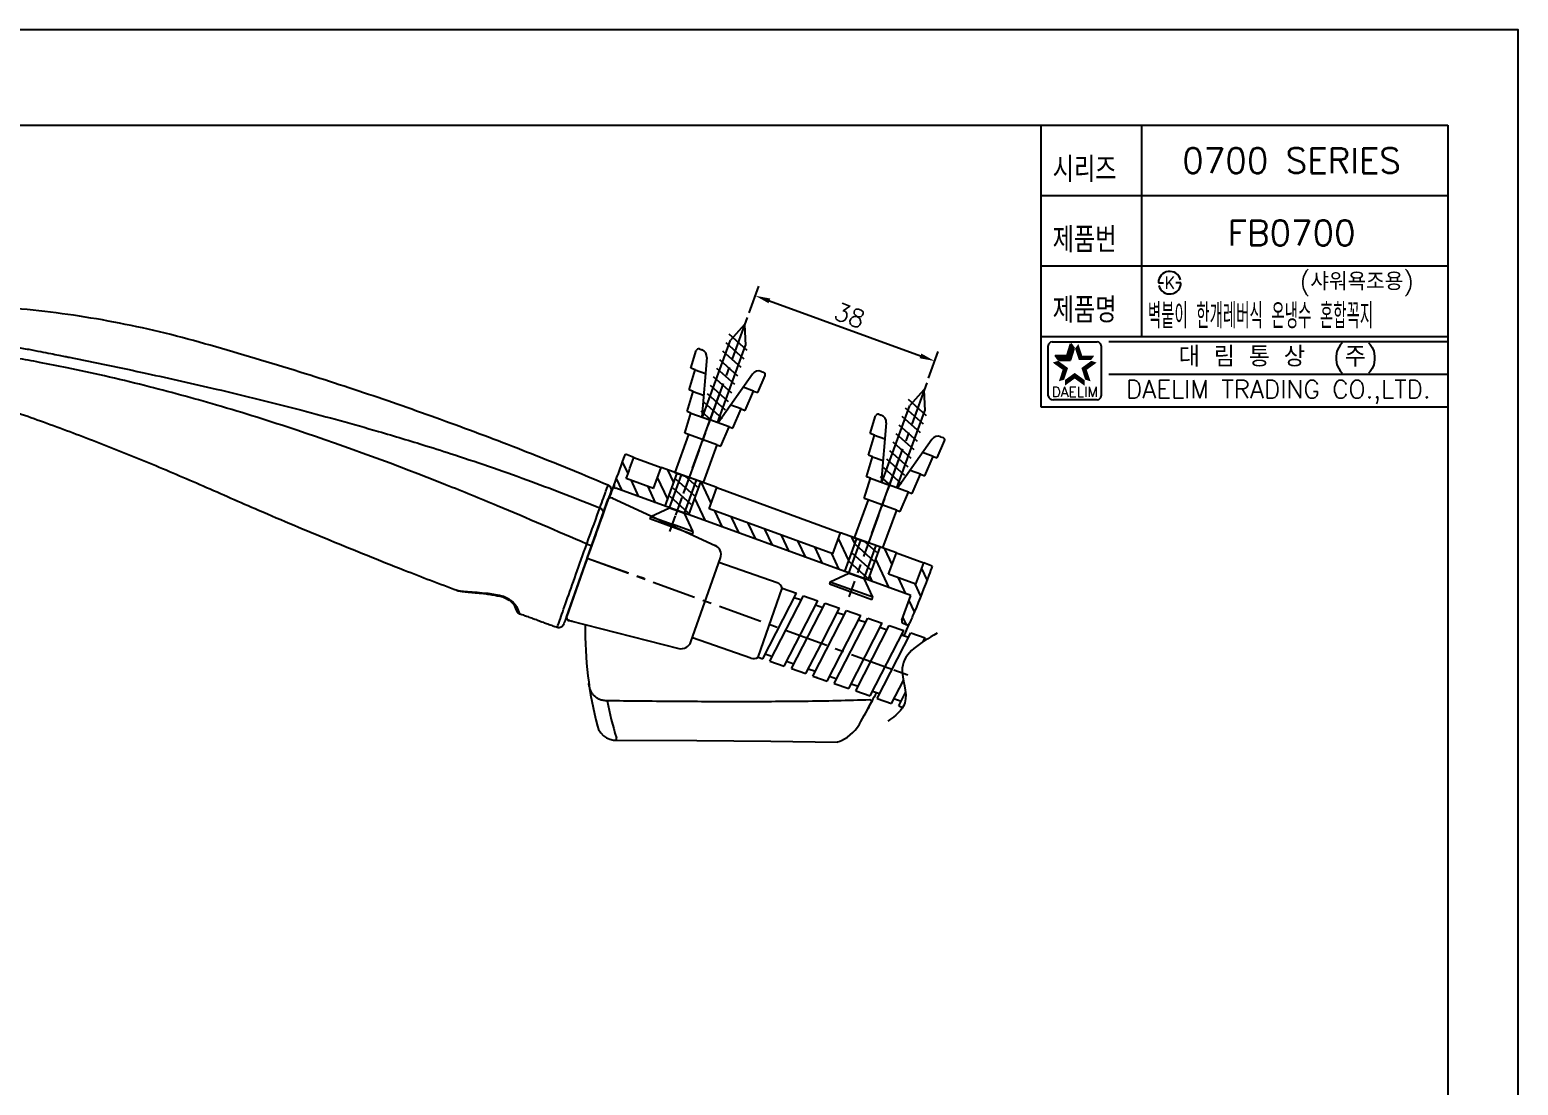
# Model space of a CAD drawing. Extents: x -13271 to -12677, y -11108 to -10688.
# Drawn here: x -12973.2 to -12676.9, y -10898 to -10688 of the extents above; entities that cross this region are included whole.
import ezdxf
from ezdxf.enums import TextEntityAlignment as Align

# ---------------------------------------------------------------- set-up
doc = ezdxf.new("R2010")
doc.units = 0
doc.header["$LTSCALE"] = 7
doc.linetypes.add('CENTER', pattern=[2, 1.25, -0.25, 0.25, -0.25])
doc.layers.get('0').update_dxf_attribs({"color": 2, "linetype": 'CONTINUOUS'})
for name, color, linetype in [('1', 1, 'CENTER'), ('41', 7, 'CONTINUOUS'), ('CEN', 1, 'CENTER'), ('CL', 1, 'CENTER'), ('D', 2, 'CONTINUOUS'), ('DIM', 2, 'CONTINUOUS'), ('DWG', 7, 'CONTINUOUS'), ('TXT', 4, 'CONTINUOUS')]:
    doc.layers.add(name, color=color, linetype=linetype)
doc.styles.add('GHS', font='ROMANS.shx', dxfattribs={"bigfont": 'GHS.shx'})
doc.styles.add('ROMANS', font='romans', dxfattribs={"bigfont": 'GHS.shx'})

msp = doc.modelspace()

# ---------------------------------------------------------------- hatches: boundary and pattern name
at = {"layer": 'D'}
h = msp.add_hatch(dxfattribs=at)
h.set_pattern_fill('ANSI31', color=256, scale=20, angle=70)
h.set_pattern_definition([(115, (-42262.1837, -24866.326), (-2.26576947, -1.05654565), [])])
edge = h.paths.add_edge_path()
edge.add_line((-12849.02828, -10779.28066), (-12854.47489, -10777.29826))
edge.add_arc((-14272.75344, -10259.87619), 1509.71508, 339.95681645, 340.1275978)
edge.add_line((-12852.93892, -10773.06851), (-12854.63027, -10772.45291))
edge.add_arc((-15573.06329, -9786.71675), 2891.63515, 339.93997127, 340.06875287, ccw=False)
edge.add_arc((-12856.38309, -10778.73209), 0.5, 159.933503, 250)
edge.add_line((-12856.5541, -10779.20193), (-12846.68837, -10782.79276))
edge.add_line((-12846.68837, -10782.79276), (-12844.29423, -10776.21492))
edge.add_line((-12844.29423, -10776.21492), (-12847.48919, -10775.05205))
edge.add_line((-12847.48919, -10775.05205), (-12849.02828, -10779.28066))
h.paths.add_polyline_path([(-12836.40082, -10779.08788), (-12839.59577, -10777.92502), (-12841.98991, -10784.50286), (-12810.98006, -10795.78953), (-12808.58591, -10789.21168), (-12811.78087, -10788.04881), (-12813.31996, -10792.27743), (-12837.93991, -10783.3165)])
edge = h.paths.add_edge_path()
edge.add_spline(control_points=[(-12798.07291, -10806.06405), (-12797.73892, -10805.29021), (-12796.39382, -10802.12016), (-12794.89631, -10798.32414), (-12793.76783, -10795.28682), (-12793.54635, -10794.68564)], knot_values=[0, 0, 0, 0, 0.206315023, 0.843077385, 1, 1, 1, 1], degree=3, periodic=0)
edge.add_line((-12793.54635, -10794.68564), (-12795.23784, -10794.06998))
edge.add_arc((-12917.91282, -10749.60502), 130.4848, 338.1000712, 340.0763661, ccw=False)
edge.add_line((-12796.84423, -10798.2741), (-12802.23159, -10796.31327))
edge.add_line((-12802.23159, -10796.31327), (-12800.6925, -10792.08465))
edge.add_line((-12800.6925, -10792.08465), (-12803.88745, -10790.92178))
edge.add_line((-12803.88745, -10790.92178), (-12806.28159, -10797.49963))
edge.add_line((-12806.28159, -10797.49963), (-12797.82436, -10800.57781))
edge.add_line((-12797.82436, -10800.57781), (-12799.5955, -10805.44399))
edge.add_arc((-12799.12532, -10805.61406), 0.5, 160.1136481, 247.1181388)
edge.add_line((-12799.31973, -10806.07472), (-12798.72431, -10806.32746))
edge.add_arc((-12798.53198, -10805.86593), 0.5, 247.378101, 336.7411995)

# ---------------------------------------------------------------- linework, layer by layer
at = {"color": 7}
for p, q in [((-12771.92701, -10706.98563), (-12771.92701, -10762.98563)), ((-12751.92701, -10706.98563), (-12751.92701, -10748.98563)), ((-12771.92701, -10720.98563), (-12690.92701, -10720.98563)), ((-12771.92701, -10734.98563), (-12690.92701, -10734.98563)), ((-12771.92701, -10748.98563), (-12690.92701, -10748.98563)), ((-12771.92701, -10762.98563), (-12690.92701, -10762.98563))]:
    msp.add_line(p, q, dxfattribs=at)
at = {"color": 2, "linetype": 'Continuous'}
for p, q in [((-12769.69952, -10750.1011), (-12760.69952, -10750.1011)), ((-12758.42701, -10749.98563), (-12690.92701, -10749.98563)), ((-12770.44952, -10760.8511), (-12770.44952, -10750.8511)), ((-12759.94952, -10750.8511), (-12759.94952, -10760.8511)), ((-12758.42701, -10756.48563), (-12690.92701, -10756.48563)), ((-12760.69952, -10761.6011), (-12769.44952, -10761.6011))]:
    msp.add_line(p, q, dxfattribs=at)
at = {"color": 2}
for p, q in [((-12768.44779, -10753.718), (-12769.11289, -10752.80256)), ((-12769.11289, -10752.80256), (-12766.68788, -10752.80256)), ((-12766.68788, -10752.80256), (-12765.93851, -10750.49624)), ((-12766.02277, -10753.718), (-12765.2734, -10751.41167)), ((-12765.2734, -10751.41167), (-12765.93851, -10750.49624)), ((-12768.44779, -10753.718), (-12766.02277, -10753.718))]:
    msp.add_line(p, q, dxfattribs=at)
at = {"color": 7, "linetype": 'Continuous'}
msp.add_line((-12866.37355, -10804.87675), (-12858.06214, -10781.32959), dxfattribs=at)
at = {"linetype": 'Continuous'}
msp.add_lwpolyline([(-13270.92701, -11107.98563), (-12676.92701, -11107.98563), (-12676.92701, -10687.98563), (-13270.92701, -10687.98563)], close=True, dxfattribs=at)
at = {"color": 2, "linetype": 'Continuous'}
for centre, radius, start, end in [((-12769.69952, -10750.8511), 0.75, 90, 180), ((-12760.69952, -10750.8511), 0.75, 0, 90), ((-12769.57452, -10760.7261), 0.88388, 188.1301024, 278.1301024), ((-12760.69952, -10760.8511), 0.75, 270, 0)]:
    msp.add_arc(centre, radius, start, end, dxfattribs=at)
at = {"color": 2}
for points in [[(-12769.11289, -10752.80256), (-12768.44779, -10753.718), (-12766.68788, -10752.80256), (-12766.02277, -10753.718)], [(-12766.68788, -10752.80256), (-12766.02277, -10753.718), (-12765.93851, -10750.49624), (-12765.2734, -10751.41167)], [(-12764.46054, -10750.49624), (-12765.12564, -10751.41167), (-12763.71117, -10752.80256), (-12764.37627, -10753.718)], [(-12763.71117, -10752.80256), (-12764.37627, -10753.718), (-12761.28616, -10752.80256), (-12761.95126, -10753.718)], [(-12767.60773, -10755.63358), (-12766.53157, -10755.28391), (-12769.5696, -10754.20819), (-12768.49345, -10753.85853)], [(-12768.3571, -10757.9399), (-12767.28094, -10757.59024), (-12767.60773, -10755.63358), (-12766.53157, -10755.28391)], [(-12765.19952, -10757.38324), (-12765.19952, -10756.2517), (-12767.1614, -10758.80863), (-12767.1614, -10757.67709)], [(-12763.23765, -10758.80863), (-12763.23765, -10757.67709), (-12765.19952, -10757.38324), (-12765.19952, -10756.2517)], [(-12760.82944, -10754.20819), (-12761.9056, -10753.85853), (-12762.79132, -10755.63358), (-12763.86748, -10755.28391)], [(-12762.79132, -10755.63358), (-12763.86748, -10755.28391), (-12762.04195, -10757.9399), (-12763.11811, -10757.59024)]]:
    msp.add_solid(points, dxfattribs=at)
at = {"layer": '1'}
msp.add_line((-12862.21785, -10793.10317), (-12850.91112, -10797.12286), dxfattribs=at)
at = {"layer": '41', "color": 7, "linetype": 'Continuous', "extrusion": (0, 0, -1)}
msp.add_arc((12858.45136, -10779.52339, -0.00001), 1, 112.870347, 199.571, dxfattribs=at)
at = {"layer": '41', "color": 7, "linetype": 'Continuous', "extrusion": (-8.44895e-06, 0.000141006, -1)}
msp.add_arc((12867.84955, -10805.95881, -1.41929), 1, 199.570772, 289.645614, dxfattribs=at)
at = {"layer": '41', "color": 7, "linetype": 'Continuous'}
for points, knots in [([(-12858.06579, -10778.61025), (-12862.81859, -10776.59945), (-12872.60672, -10772.59035), (-12887.55216, -10766.883), (-12902.86962, -10761.44036), (-12916.10798, -10757.09298), (-12927.20959, -10753.69295), (-12936.11609, -10751.05776), (-12945.06821, -10748.57581), (-12954.13004, -10746.52172), (-12963.27813, -10744.90091), (-12972.49404, -10743.71112), (-12978.66422, -10743.20779), (-12981.75744, -10743.02837)], [0, 0, 0, 0, 0.119752407, 0.245505866, 0.371259758, 0.497009945, 0.568867931, 0.640729612, 0.712585815, 0.784438582, 0.856292288, 0.928146529, 1, 1, 1, 1]), ([(-12980.59333, -10762.45659), (-12977.18403, -10763.60993), (-12970.29576, -10766.02124), (-12959.90009, -10769.91413), (-12949.30793, -10774.14203), (-12938.55086, -10778.7654), (-12926.60759, -10784.03507), (-12913.27698, -10789.63285), (-12900.10298, -10794.95086), (-12891.64577, -10798.19593), (-12888.1335, -10799.51805)], [0, 0, 0, 0, 0.108348655, 0.219749503, 0.334201391, 0.451705619, 0.57226442, 0.727252843, 0.887011617, 1, 1, 1, 1]), ([(-12861.29242, -10790.50011), (-12861.99296, -10792.4706), (-12862.66748, -10794.36792), (-12863.95896, -10798.00061), (-12864.57403, -10799.73072), (-12865.63669, -10802.7198), (-12866.09348, -10804.00467), (-12866.72958, -10805.7939), (-12866.90882, -10806.29808), (-12866.90731, -10806.29385), (-12866.90731, -10806.29385), (-12866.90731, -10806.29385)], [0, 0, 0, 0, 0.249983011, 0.249983011, 0.499966021, 0.499966021, 0.749949032, 0.749949032, 0.999932043, 0.999932043, 1, 1, 1, 1]), ([(-12888.14304, -10799.54347), (-12888.13915, -10799.54515), (-12888.10375, -10799.55996), (-12888.04731, -10799.57303), (-12887.98829, -10799.58486), (-12887.96346, -10799.58867), (-12887.95655, -10799.58968), (-12887.95179, -10799.59035), (-12887.94698, -10799.59101), (-12887.93944, -10799.59201), (-12887.92803, -10799.59345), (-12887.90192, -10799.5969), (-12887.87843, -10799.60006)], [0, 0, 0, 0, 0.016094555, 0.145728816, 0.221375099, 0.239043381, 0.250667664, 0.263613333, 0.285262439, 0.336701613, 0.557964454, 1, 1, 1, 1]), ([(-12887.93742, -10799.59222), (-12887.93735, -10799.59223), (-12887.93195, -10799.59291), (-12887.89072, -10799.59845), (-12887.72923, -10799.61953), (-12887.56293, -10799.64776), (-12887.42308, -10799.66956), (-12887.41722, -10799.67048)], [0, 0, 0, 0, 0.042503566, 0.265861926, 0.612273072, 0.983918122, 1, 1, 1, 1]), ([(-12887.38267, -10799.65703), (-12887.27851, -10799.67992), (-12886.81245, -10799.7748), (-12886.00508, -10799.85401), (-12884.96728, -10799.94353), (-12883.95538, -10800.02311), (-12882.90855, -10800.1278), (-12881.77931, -10800.28993), (-12880.68153, -10800.47691), (-12879.95097, -10800.6168), (-12879.62107, -10800.68314)], [0, 0, 0, 0, 0.051610428, 0.227650278, 0.368833209, 0.494457954, 0.626448203, 0.755273504, 0.890448185, 1, 1, 1, 1]), ([(-12879.6228, -10800.65918), (-12879.49762, -10800.68358), (-12879.20373, -10800.75471), (-12878.72874, -10800.92952), (-12878.22699, -10801.17293), (-12877.76506, -10801.46551), (-12877.36607, -10801.78156), (-12877.04912, -10802.09361), (-12876.83815, -10802.36661), (-12876.76808, -10802.47701), (-12876.73123, -10802.55859), (-12876.72224, -10802.58032)], [0, 0, 0, 0, 0.08531831, 0.201689289, 0.324626549, 0.450449588, 0.581839569, 0.716896988, 0.854614295, 0.961560843, 1, 1, 1, 1]), ([(-12876.73977, -10802.53733), (-12876.69382, -10802.64394), (-12876.59156, -10802.88123), (-12876.4543, -10803.19935), (-12876.33782, -10803.47073), (-12876.28169, -10803.60049), (-12876.26444, -10803.64047), (-12876.26214, -10803.64579), (-12876.26081, -10803.64887), (-12876.25978, -10803.65121), (-12876.25846, -10803.65423), (-12876.25589, -10803.66001), (-12876.24728, -10803.67903), (-12876.18491, -10803.80709), (-12876.04238, -10803.98331), (-12875.8423, -10804.13324), (-12875.72564, -10804.16758), (-12875.69017, -10804.17517)], [0, 0, 0, 0, 0.124313676, 0.298669275, 0.512899222, 0.697716954, 0.795389391, 0.846004768, 0.853260429, 0.855944763, 0.857869368, 0.858934585, 0.860711538, 0.869417893, 0.934681449, 0.980866896, 1, 1, 1, 1]), ([(-12876.56856, -10802.93491), (-12876.5364, -10803.00941), (-12876.45143, -10803.20545), (-12876.34473, -10803.45478), (-12876.2841, -10803.59483), (-12876.26599, -10803.63686), (-12876.26271, -10803.64445), (-12876.26244, -10803.64507), (-12876.26244, -10803.64508)], [0, 0, 0, 0, 0.168428737, 0.490613641, 0.770163002, 0.917658776, 0.992438776, 1, 1, 1, 1])]:
    msp.add_open_spline(points, degree=3, knots=knots, dxfattribs=at)
at = {"layer": '41', "color": 3, "linetype": 'Continuous'}
for points, knots in [([(-12979.3366, -10750.65803), (-12978.27079, -10750.78776), (-12976.27007, -10751.03129), (-12973.4905, -10751.5406), (-12971.10297, -10751.98726), (-12969.10732, -10752.37639), (-12967.50158, -10752.69609), (-12966.28479, -10752.94197), (-12963.03916, -10753.5978), (-12957.59745, -10754.70743), (-12947.8357, -10756.78126), (-12934.94198, -10759.67911), (-12919.55824, -10763.47996), (-12905.65788, -10767.30207), (-12895.53069, -10770.34887), (-12885.34927, -10773.58844), (-12873.74751, -10777.57395), (-12864.21341, -10781.34802), (-12859.69766, -10783.13558)], [0, 0, 0, 0, 0.025930919, 0.048677543, 0.068237453, 0.084608876, 0.097792379, 0.107788133, 0.114596192, 0.177777658, 0.241927657, 0.355621921, 0.496925261, 0.624610867, 0.703804882, 0.752378081, 0.882715903, 1, 1, 1, 1]), ([(-12862.30894, -10790.30989), (-12868.23314, -10787.75244), (-12877.55772, -10783.72705), (-12896.68942, -10775.90868), (-12915.27189, -10769.04925), (-12935.34942, -10762.75237), (-12948.15673, -10759.25921), (-12958.0912, -10756.88502), (-12965.07043, -10755.36712), (-12970.87016, -10754.22827), (-12975.33745, -10753.37031), (-12977.9921, -10753.06808), (-12979.14103, -10752.93728)], [0, 0, 0, 0, 0.157343855, 0.247656132, 0.503981945, 0.640054139, 0.760692492, 0.827631234, 0.889137026, 0.934852599, 0.97180445, 1, 1, 1, 1]), ([(-12859.69733, -10783.13572), (-12859.16848, -10781.66917), (-12858.76488, -10780.55011), (-12858.20826, -10779.00651), (-12858.06256, -10778.60239), (-12858.06246, -10778.60211)], [0, 0, 0, 0, 0.500080723, 0.500080723, 1, 1, 1, 1]), ([(-12868.18545, -10806.90074), (-12868.18759, -10806.90683), (-12868.00536, -10806.38811), (-12867.35084, -10804.52923), (-12866.87829, -10803.1888), (-12865.21812, -10798.49134), (-12863.79137, -10794.46881), (-12862.30899, -10790.30987)], [0, 0, 0, 0, 0.249998012, 0.249998012, 0.499998675, 0.499998675, 1, 1, 1, 1]), ([(-12888.17032, -10799.53438), (-12888.17033, -10799.53439), (-12888.16792, -10799.53467), (-12888.16306, -10799.53522), (-12888.13846, -10799.53798), (-12888.05134, -10799.5473), (-12887.90943, -10799.56588), (-12887.82559, -10799.57685), (-12887.72175, -10799.59129), (-12887.60046, -10799.61048)], [0, 0, 0, 0, 0.110898979, 0.110898979, 0.110898979, 0.671685988, 0.671685988, 0.671685988, 1, 1, 1, 1]), ([(-12879.70843, -10800.47662), (-12879.53296, -10800.51386), (-12879.35518, -10800.5606), (-12879.17953, -10800.61594), (-12878.807, -10800.73333), (-12878.43466, -10800.89455), (-12878.10205, -10801.07999), (-12877.74731, -10801.27775), (-12877.42414, -10801.50813), (-12877.15609, -10801.73946), (-12876.91459, -10801.94788), (-12876.71042, -10802.1621), (-12876.54882, -10802.36359), (-12876.3549, -10802.60538), (-12876.21706, -10802.83497), (-12876.1407, -10803.02823)], [0, 0, 0, 0, 0.10022528, 0.10022528, 0.10022528, 0.315992056, 0.315992056, 0.315992056, 0.545924211, 0.545924211, 0.545924211, 0.751961208, 0.751961208, 0.751961208, 1, 1, 1, 1])]:
    msp.add_open_spline(points, degree=3, knots=knots, dxfattribs=at)
at = {"layer": '41', "color": 7, "linetype": 'Continuous'}
for points, degree in [([(-12857.50914, -10779.85837), (-12857.50945, -10779.85924), (-12858.05304, -10781.38826), (-12859.05401, -10784.20383)], 3), ([(-12859.05474, -10784.2059), (-12859.574, -10785.66648), (-12860.4543, -10788.14261), (-12861.29245, -10790.50018)], 3), ([(-12875.68276, -10804.15589), (-12868.18345, -10806.89528)], 1)]:
    msp.add_open_spline(points, degree=degree, dxfattribs=at)
at = {"layer": '41', "color": 3, "linetype": 'Continuous'}
for points in [[(-12862.30887, -10790.30986), (-12861.33334, -10787.62382), (-12860.30561, -10784.79969), (-12859.69869, -10783.13716)], [(-12859.69734, -10783.13577), (-12859.22052, -10783.32075), (-12858.91838, -10783.82233), (-12859.05399, -10784.20378)], [(-12862.30887, -10790.30986), (-12861.80952, -10790.48934), (-12861.32111, -10790.58079), (-12861.29245, -10790.50018)], [(-12887.60046, -10799.61048), (-12887.53238, -10799.64467), (-12887.45995, -10799.66436), (-12887.38588, -10799.67085)], [(-12887.60046, -10799.61048), (-12885.73508, -10799.90569), (-12882.85075, -10799.80958), (-12879.70843, -10800.47662)], [(-12879.70843, -10800.47662), (-12879.69384, -10800.58593), (-12879.65972, -10800.63825), (-12879.6145, -10800.63946)], [(-12876.7178, -10802.57777), (-12876.60857, -10802.79648), (-12876.39834, -10802.96766), (-12876.1407, -10803.02823)], [(-12876.1407, -10803.02823), (-12875.84717, -10803.77116), (-12875.68559, -10804.19246), (-12875.68563, -10804.19236)]]:
    msp.add_open_spline(points, degree=3, dxfattribs=at)
at = {"layer": 'CEN', "linetype": 'CENTER'}
msp.add_line((-12862.21785, -10793.10317), (-12801.21823, -10815.30521), dxfattribs=at)
at = {"layer": 'CL'}
for p, q in [((-12830.35856, -10745.23646), (-12845.84403, -10787.78246)), ((-12794.65024, -10758.23323), (-12810.13571, -10800.77923))]:
    msp.add_line(p, q, dxfattribs=at)
at = {"layer": 'CL', "ltscale": 0.5}
msp.add_line((-12841.60298, -10776.13027), (-12844.68116, -10784.58751), dxfattribs=at)
at = {"layer": 'D'}
for p, q in [((-12748.54432, -10738.30376), (-12748.04432, -10738.30376)), ((-12748.04432, -10738.30376), (-12747.54432, -10738.30376)), ((-12744.54432, -10738.30376), (-12745.04432, -10738.30376)), ((-12744.04432, -10738.30376), (-12744.54432, -10738.30376)), ((-12830.01654, -10744.29677), (-12828.09601, -10739.02015)), ((-12825.96097, -10741.9256), (-12795.8908, -10752.87025)), ((-12794.30822, -10757.29354), (-12792.38768, -10752.01692)), ((-12841.26096, -10775.19058), (-12835.84485, -10760.30993)), ((-12805.55264, -10788.18735), (-12800.13653, -10773.3067)), ((-12801.21823, -10815.30521), (-12798.39915, -10816.33127))]:
    msp.add_line(p, q, dxfattribs=at)
for start, end in [(15, 180), (195, 0)]:
    msp.add_arc((-12746.29432, -10738.30376), 2.25, start, end, dxfattribs=at)
for p in [(-12857.19444, -10781.16705), (-12865.80156, -10805.55201), (-12865.29737, -10805.64687)]:
    msp.add_point(p, dxfattribs=at)
for points in [[(-12825.78996, -10741.45575), (-12826.13198, -10742.39545), (-12828.78005, -10740.89954)], [(-12795.71979, -10752.4004), (-12796.06181, -10753.34009), (-12793.07172, -10753.89631)]]:
    msp.add_solid(points, dxfattribs=at)
at = {"layer": 'DIM'}
msp.add_spline([(-12792.58092, -10808.0494), (-12799.51725, -10814.98819), (-12798.99401, -10821.92654), (-12802.37477, -10825.58115)], degree=3, dxfattribs=at)
at = {"layer": 'DWG', "color": 2}
for p, q in [((-12830.901, -10746.62329), (-12833.71256, -10749.71779)), ((-12830.901, -10746.62329), (-12830.70093, -10750.7995)), ((-12839.29014, -10765.06765), (-12833.71256, -10749.71779)), ((-12830.98787, -10753.49253), (-12834.5964, -10750.2469)), ((-12830.36973, -10751.79136), (-12833.97825, -10748.54573)), ((-12841.58347, -10755.32673), (-12840.52795, -10751.81837)), ((-12839.8784, -10751.49248), (-12839.39548, -10751.66796)), ((-12838.41313, -10753.20456), (-12839.41563, -10765.02205)), ((-12836.28254, -10766.16051), (-12830.70495, -10750.81065)), ((-12831.60602, -10755.19371), (-12835.21454, -10751.94808)), ((-12841.9527, -10759.64637), (-12840.74478, -10755.63148)), ((-12840.74478, -10755.63148), (-12841.58347, -10755.32673)), ((-12840.74478, -10755.63148), (-12838.68257, -10756.38081)), ((-12832.84231, -10758.59606), (-12836.45083, -10755.35043)), ((-12832.22416, -10756.89488), (-12835.83269, -10753.64925)), ((-12827.59744, -10755.95494), (-12827.11453, -10756.13041)), ((-12834.0786, -10761.99841), (-12837.68712, -10758.75278)), ((-12833.46045, -10760.29723), (-12837.06898, -10757.0516)), ((-12829.3371, -10756.50246), (-12836.15488, -10766.20689)), ((-12829.10734, -10759.8601), (-12831.16954, -10759.11077)), ((-12828.26865, -10760.16485), (-12826.8257, -10756.79727)), ((-12842.34409, -10763.95796), (-12841.13617, -10759.94306)), ((-12841.13617, -10759.94306), (-12841.9527, -10759.64637)), ((-12841.13617, -10759.94306), (-12839.0491, -10760.70143)), ((-12835.31489, -10765.40076), (-12838.92341, -10762.15513)), ((-12834.69674, -10763.69958), (-12838.30527, -10760.45395)), ((-12830.75862, -10763.71389), (-12829.10734, -10759.8601)), ((-12829.10734, -10759.8601), (-12828.26865, -10760.16485)), ((-12794.6614, -10764.78812), (-12798.26993, -10761.54249)), ((-12795.19268, -10759.62006), (-12798.00423, -10762.71456)), ((-12795.19268, -10759.62006), (-12794.9926, -10763.79627)), ((-12842.7872, -10768.25075), (-12841.57929, -10764.23586)), ((-12841.57929, -10764.23586), (-12842.34409, -10763.95796)), ((-12841.57929, -10764.23586), (-12837.78525, -10765.61447)), ((-12837.45229, -10765.73546), (-12839.54156, -10763.8563)), ((-12831.57514, -10763.4172), (-12833.66221, -10762.65883)), ((-12833.22642, -10767.27099), (-12831.57514, -10763.4172)), ((-12831.57514, -10763.4172), (-12830.75862, -10763.71389)), ((-12805.87515, -10768.32349), (-12804.81963, -10764.81514)), ((-12804.17007, -10764.48925), (-12803.68716, -10764.66472)), ((-12803.58182, -10778.06442), (-12798.00423, -10762.71456)), ((-12800.57421, -10779.15727), (-12794.99663, -10763.80741)), ((-12795.8977, -10768.19047), (-12799.50622, -10764.94484)), ((-12795.27955, -10766.4893), (-12798.88807, -10763.24367)), ((-12833.99122, -10766.99309), (-12837.78525, -10765.61447)), ((-12835.6425, -10770.84688), (-12833.99122, -10766.99309)), ((-12833.99122, -10766.99309), (-12833.22642, -10767.27099)), ((-12802.70481, -10766.20133), (-12803.70731, -10778.01882)), ((-12796.51584, -10769.89165), (-12800.12436, -10766.64602)), ((-12842.03448, -10768.52426), (-12844.76661, -10776.04327)), ((-12842.03448, -10768.52426), (-12842.7872, -10768.25075)), ((-12836.39523, -10770.57337), (-12842.03448, -10768.52426)), ((-12836.39523, -10770.57337), (-12839.12736, -10778.09237)), ((-12836.39523, -10770.57337), (-12835.6425, -10770.84688)), ((-12806.24437, -10772.64314), (-12805.03646, -10768.62824)), ((-12805.03646, -10768.62824), (-12805.87515, -10768.32349)), ((-12805.03646, -10768.62824), (-12802.97425, -10769.37757)), ((-12797.75213, -10773.294), (-12801.36065, -10770.04837)), ((-12797.13399, -10771.59282), (-12800.74251, -10768.34719)), ((-12793.62877, -10769.49923), (-12800.44656, -10779.20366)), ((-12792.56032, -10773.16162), (-12791.11738, -10769.79404)), ((-12791.88912, -10768.9517), (-12791.40621, -10769.12718)), ((-12806.63577, -10776.95472), (-12805.42785, -10772.93983)), ((-12805.42785, -10772.93983), (-12806.24437, -10772.64314)), ((-12805.42785, -10772.93983), (-12803.34078, -10773.6982)), ((-12798.98842, -10776.69635), (-12802.59695, -10773.45072)), ((-12798.37028, -10774.99517), (-12801.9788, -10771.74954)), ((-12793.39902, -10772.85687), (-12795.46122, -10772.10754)), ((-12795.0503, -10776.71066), (-12793.39902, -10772.85687)), ((-12793.39902, -10772.85687), (-12792.56032, -10773.16162)), ((-12845.84294, -10783.10139), (-12843.45203, -10776.52145)), ((-12844.76661, -10776.04327), (-12841.94699, -10777.06782)), ((-12840.26083, -10779.00946), (-12842.73988, -10776.77971)), ((-12805.87097, -10777.23262), (-12806.63577, -10776.95472)), ((-12801.74397, -10778.73223), (-12803.83324, -10776.85307)), ((-12799.60657, -10778.39752), (-12803.21509, -10775.15189)), ((-12795.86682, -10776.41396), (-12797.95389, -10775.6556)), ((-12797.5181, -10780.26775), (-12795.86682, -10776.41396)), ((-12795.86682, -10776.41396), (-12795.0503, -10776.71066)), ((-12841.49868, -10782.41041), (-12845.1072, -10779.16478)), ((-12840.87975, -10780.70993), (-12844.48828, -10777.4643)), ((-12842.83534, -10784.19424), (-12840.44502, -10777.61592)), ((-12839.12736, -10778.09237), (-12841.94699, -10777.06782)), ((-12807.07888, -10781.24752), (-12805.87097, -10777.23262)), ((-12805.87097, -10777.23262), (-12802.07693, -10778.61124)), ((-12798.2829, -10779.98985), (-12802.07693, -10778.61124)), ((-12799.93418, -10783.84364), (-12798.2829, -10779.98985)), ((-12798.2829, -10779.98985), (-12797.5181, -10780.26775)), ((-12842.1176, -10784.11088), (-12845.72612, -10780.86525)), ((-12806.32616, -10781.52103), (-12809.05829, -10789.04004)), ((-12806.32616, -10781.52103), (-12807.07888, -10781.24752)), ((-12800.6869, -10783.57013), (-12806.32616, -10781.52103)), ((-12849.55898, -10784.83663), (-12849.72974, -10785.30657)), ((-12841.27086, -10788.38022), (-12849.72974, -10785.30657)), ((-12849.55898, -10784.83663), (-12845.84294, -10783.10139)), ((-12849.55898, -10784.83663), (-12845.32954, -10786.37345)), ((-12845.84294, -10783.10139), (-12842.83534, -10784.19424)), ((-12841.1001, -10787.91028), (-12842.83534, -10784.19424)), ((-12800.6869, -10783.57013), (-12803.41904, -10791.08914)), ((-12800.6869, -10783.57013), (-12799.93418, -10783.84364)), ((-12841.1001, -10787.91028), (-12845.32954, -10786.37345)), ((-12841.27086, -10788.38022), (-12841.1001, -10787.91028)), ((-12810.13462, -10796.09815), (-12807.74371, -10789.51822)), ((-12809.05829, -10789.04004), (-12806.23866, -10790.06459)), ((-12805.17143, -10793.7067), (-12808.77996, -10790.46107)), ((-12807.12702, -10797.19101), (-12804.7367, -10790.61268)), ((-12804.55251, -10792.00622), (-12807.03156, -10789.77648)), ((-12803.41904, -10791.08914), (-12806.23866, -10790.06459)), ((-12806.40928, -10797.10765), (-12810.0178, -10793.86202)), ((-12805.79036, -10795.40717), (-12809.39888, -10792.16154)), ((-12813.85066, -10797.83339), (-12810.13462, -10796.09815)), ((-12810.13462, -10796.09815), (-12807.12702, -10797.19101)), ((-12805.39178, -10800.90705), (-12807.12702, -10797.19101)), ((-12813.85066, -10797.83339), (-12814.02142, -10798.30333)), ((-12805.56254, -10801.37698), (-12814.02142, -10798.30333)), ((-12813.85066, -10797.83339), (-12809.62122, -10799.37022)), ((-12805.39178, -10800.90705), (-12809.62122, -10799.37022)), ((-12805.56254, -10801.37698), (-12805.39178, -10800.90705))]:
    msp.add_line(p, q, dxfattribs=at)
at = {"layer": 'DWG', "linetype": 'Continuous'}
for p, q in [((-12852.93892, -10773.06851), (-12854.63085, -10772.45269)), ((-12852.93892, -10773.06851), (-12847.48919, -10775.05205)), ((-12849.02828, -10779.28066), (-12847.48919, -10775.05205)), ((-12836.40082, -10779.08788), (-12847.48919, -10775.05205)), ((-12846.68837, -10782.79276), (-12844.29423, -10776.21492)), ((-12797.82436, -10800.57781), (-12856.5541, -10779.20193)), ((-12849.02828, -10779.28066), (-12854.47489, -10777.29826)), ((-12841.98991, -10784.50286), (-12839.59577, -10777.92502)), ((-12837.93991, -10783.3165), (-12836.40082, -10779.08788)), ((-12836.40082, -10779.08788), (-12811.78087, -10788.04881)), ((-12813.31996, -10792.27743), (-12837.93991, -10783.3165)), ((-12813.31996, -10792.27743), (-12811.78087, -10788.04881)), ((-12800.6925, -10792.08465), (-12811.78087, -10788.04881)), ((-12810.98006, -10795.78953), (-12808.58591, -10789.21168)), ((-12806.28159, -10797.49963), (-12803.88745, -10790.92178)), ((-12802.23159, -10796.31327), (-12800.6925, -10792.08465)), ((-12800.6925, -10792.08465), (-12795.23784, -10794.06998)), ((-12793.54635, -10794.68564), (-12795.23784, -10794.06998)), ((-12796.83864, -10798.27614), (-12802.23159, -10796.31327)), ((-12799.59516, -10805.44305), (-12797.82436, -10800.57781)), ((-12799.32068, -10806.07432), (-12798.72734, -10806.32617)), ((-12798.73605, -10807.58369), (-12798.80413, -10807.73784)), ((-12861.88431, -10818.08669), (-12861.88899, -10818.05338)), ((-12805.5226, -10821.54529), (-12805.9639, -10821.31022)), ((-12805.44841, -10821.40589), (-12805.49193, -10821.48769)), ((-12805.04637, -10820.64605), (-12805.09972, -10820.74731)), ((-12804.6629, -10819.91416), (-12804.66667, -10819.92142)), ((-12805.5226, -10821.54529), (-12805.55099, -10821.59855)), ((-12805.49193, -10821.48769), (-12805.5226, -10821.54529)), ((-12856.41745, -10829.35078), (-12856.41751, -10828.8508))]:
    msp.add_line(p, q, dxfattribs=at)
at = {"layer": 'DWG'}
for p, q in [((-12862.21785, -10793.10317), (-12858.14701, -10781.57003)), ((-12857.19444, -10781.16705), (-12836.74014, -10790.57404)), ((-12862.21785, -10793.10317), (-12866.29011, -10804.64036)), ((-12841.59817, -10809.79576), (-12835.68984, -10793.05678)), ((-12824.44752, -10798.00263), (-12836.05167, -10793.96855)), ((-12828.19692, -10812.79148), (-12823.4247, -10799.09929)), ((-12827.24933, -10813.1209), (-12820.5632, -10800.09407)), ((-12825.8509, -10813.60705), (-12819.16477, -10800.58022)), ((-12823.4247, -10799.09929), (-12820.5632, -10800.09407)), ((-12819.16477, -10800.58022), (-12816.30327, -10801.57499)), ((-12822.9894, -10814.60183), (-12816.30327, -10801.57499)), ((-12821.55865, -10815.09921), (-12814.87252, -10802.07238)), ((-12819.59356, -10801.48986), (-12821.02431, -10800.99247)), ((-12817.29873, -10816.58014), (-12810.6126, -10803.5533)), ((-12815.33364, -10802.97078), (-12816.76439, -10802.47339)), ((-12815.60475, -10810.06895), (-12812.01102, -10803.06715)), ((-12814.87252, -10802.07238), (-12812.01102, -10803.06715)), ((-12810.6126, -10803.5533), (-12807.7511, -10804.54807)), ((-12865.80156, -10805.55201), (-12843.97424, -10811.06909)), ((-12814.43722, -10817.57491), (-12807.7511, -10804.54807)), ((-12813.0388, -10818.06106), (-12806.35267, -10805.03422)), ((-12811.04138, -10804.46294), (-12812.47213, -10803.96555)), ((-12810.1773, -10819.05583), (-12803.49117, -10806.029)), ((-12808.77887, -10819.54198), (-12802.09275, -10806.51515)), ((-12806.78146, -10805.94386), (-12808.21221, -10805.44648)), ((-12806.78146, -10805.94386), (-12808.21221, -10805.44648)), ((-12806.35267, -10805.03422), (-12803.49117, -10806.029)), ((-12802.09275, -10806.51515), (-12799.23124, -10807.50992)), ((-12829.66851, -10813.02099), (-12841.27267, -10808.98692)), ((-12805.91737, -10820.53676), (-12799.23124, -10807.50992)), ((-12804.51895, -10821.02291), (-12797.83282, -10807.99607)), ((-12802.52153, -10807.42479), (-12803.95228, -10806.9274)), ((-12802.52153, -10807.42479), (-12803.95228, -10806.9274)), ((-12798.26161, -10808.90571), (-12799.69236, -10808.40832)), ((-12798.26161, -10808.90571), (-12799.69236, -10808.40832)), ((-12797.83282, -10807.99607), (-12794.97132, -10808.99084)), ((-12795.34917, -10809.72703), (-12794.97132, -10808.99084)), ((-12825.35746, -10812.71989), (-12826.78822, -10812.2225)), ((-12818.69715, -10816.09399), (-12815.60475, -10810.06895)), ((-12828.19692, -10812.79148), (-12827.24933, -10813.1209)), ((-12825.8509, -10813.60705), (-12822.9894, -10814.60183)), ((-12821.09754, -10814.20081), (-12822.52829, -10813.70343)), ((-12821.55865, -10815.09921), (-12818.69715, -10816.09399)), ((-12816.80529, -10815.69297), (-12818.23604, -10815.19559)), ((-12816.80529, -10815.69297), (-12818.23604, -10815.19559)), ((-12817.29873, -10816.58014), (-12815.9184, -10813.89079)), ((-12817.29873, -10816.58014), (-12816.44356, -10816.87743)), ((-12817.29873, -10816.58014), (-12814.43722, -10817.57491)), ((-12812.54536, -10817.1739), (-12813.97611, -10816.67651)), ((-12812.54536, -10817.1739), (-12813.97611, -10816.67651)), ((-12813.0388, -10818.06106), (-12810.1773, -10819.05583)), ((-12808.28544, -10818.65482), (-12809.71619, -10818.15743)), ((-12808.28544, -10818.65482), (-12809.71619, -10818.15743)), ((-12801.65745, -10822.01768), (-12799.30253, -10817.4295)), ((-12808.77887, -10819.54198), (-12805.91737, -10820.53676)), ((-12804.02551, -10820.13574), (-12805.45626, -10819.63836)), ((-12804.02551, -10820.13574), (-12805.45626, -10819.63836)), ((-12804.51895, -10821.02291), (-12801.65745, -10822.01768)), ((-12799.76558, -10821.61667), (-12801.19634, -10821.11928)), ((-12800.2267, -10822.51507), (-12798.87186, -10819.8754)), ((-12800.2267, -10822.51507), (-12799.40385, -10822.80112))]:
    msp.add_line(p, q, dxfattribs=at)
at = {"layer": 'DWG', "linetype": 'Continuous'}
for points in [[(-12860.19304, -10826.54009), (-12859.95142, -10827.2102), (-12859.53605, -10827.88789), (-12859.00289, -10828.43821), (-12858.37819, -10828.85881), (-12857.68794, -10829.15077), (-12856.96138, -10829.31409), (-12856.41745, -10829.35078)], [(-12856.41745, -10829.3508), (-12840.43219, -10829.38712), (-12825.66087, -10829.50832), (-12812.45395, -10829.71499)]]:
    msp.add_lwpolyline(points, dxfattribs=at)
at = {"layer": 'DWG', "color": 2}
for centre, radius, start, end in [((-12840.04915, -10751.96242), 0.5, 70.0306887, 163.2556178), ((-12839.90776, -10753.07777), 1.5, 355.1510871, 70.0306887), ((-12828.10972, -10757.36475), 1.5, 70.0306887, 144.9102903), ((-12827.28529, -10756.60035), 0.5, 336.8057596, 70.0306887), ((-12804.34083, -10764.95919), 0.5, 70.0306887, 163.2556178), ((-12804.19944, -10766.07454), 1.5, 355.1510871, 70.0306887), ((-12792.40139, -10770.36152), 1.5, 70.0306887, 144.9102903), ((-12791.57697, -10769.59711), 0.5, 336.8057596, 70.0306887)]:
    msp.add_arc(centre, radius, start, end, dxfattribs=at)
at = {"layer": 'DWG', "linetype": 'Continuous'}
for centre, radius, start, end in [((-15572.95199, -9786.40986), 2891.63515, 339.93351875, 340.06228459), ((-14522.75816, -10169.27546), 1775.63012, 339.97521643, 340.12042187), ((-12856.38309, -10778.73209), 0.5, 159.8424686, 250), ((-12941.24561, -10740.90924), 155.38447, 338.3341292, 339.9936739), ((-12787.64041, -10807.62414), 74.97747, 179.0334822, 194.6105159), ((-12799.12532, -10805.61406), 0.5, 160, 246.9999954), ((-12991.12162, -10722.70521), 210.2772, 335.8945908, 336.6452094), ((-12987.56368, -10724.27813), 206.38723, 336.1942474, 336.6545372), ((-12798.53198, -10805.86593), 0.5, 246.9999695, 336.6562285), ((-12989.43624, -10723.45155), 208.43412, 335.8926482, 336.1478092), ((-12990.21419, -10723.15828), 209.26296, 331.9553359, 332.4601735), ((-12787.5813, -10807.61433), 72.03756, 191.1179172, 197.1453767), ((-12990.52507, -10722.99319), 209.61495, 330.5142483, 331.9554599), ((-12990.45041, -10723.0336), 209.53006, 331.4950775, 331.9391107), ((-12814.98261, -10822.15777), 8, 289.7840592, 329.922365), ((-12814.98261, -10822.15777), 8, 289.7841341, 329.9223661)]:
    msp.add_arc(centre, radius, start, end, dxfattribs=at)
at = {"layer": 'DWG'}
for centre, radius, start, end in [((-12857.48692, -10781.80302), 0.7, 65.302161, 160.5585759), ((-12837.5758, -10792.39109), 2, 340.5585759, 65.302161), ((-12824.89701, -10799.4337), 1.5, 13.0304732, 72.5628385), ((-12865.63002, -10804.87335), 0.7, 160.5585759, 255.8149908), ((-12843.48413, -10809.13007), 2, 255.8149908, 340.5585759), ((-12829.13336, -10811.6197), 1.5, 249.0981079, 308.6304732)]:
    msp.add_arc(centre, radius, start, end, dxfattribs=at)
at = {"layer": 'DWG', "linetype": 'Continuous'}
for points, knots in [([(-12857.81502, -10781.18467), (-12857.5868, -10780.55608), (-12857.26453, -10779.68168), (-12856.94364, -10778.80661), (-12856.85315, -10778.55953)], [0.2208255045, 0.2208255045, 0.2208255045, 0.2208255045, 0.7800429932, 1, 1, 1, 1]), ([(-12793.54635, -10794.68564), (-12793.76783, -10795.28682), (-12794.89631, -10798.32414), (-12796.39382, -10802.12016), (-12797.73892, -10805.29021), (-12798.07291, -10806.06405)], [0, 0, 0, 0, 0.156922615, 0.793684977, 1, 1, 1, 1]), ([(-12858.2669, -10821.50525), (-12858.53064, -10821.51076), (-12859.04816, -10821.46587), (-12859.77082, -10821.24847), (-12860.39574, -10820.90535), (-12860.90428, -10820.45926), (-12861.29573, -10819.93343), (-12861.58109, -10819.34748), (-12861.77686, -10818.71555), (-12861.85768, -10818.27712), (-12861.8891, -10818.0534)], [0, 0, 0, 0, 0.142924879, 0.278967221, 0.406130714, 0.526184671, 0.642626072, 0.758932467, 0.877599256, 1, 1, 1, 1]), ([(-12805.9639, -10821.31022), (-12808.14181, -10821.3931), (-12812.49926, -10821.51661), (-12821.21613, -10821.66019), (-12832.11381, -10821.70826), (-12845.19069, -10821.64972), (-12853.90824, -10821.55936), (-12858.2669, -10821.50525)], [0, 0, 0, 0, 0.125000049, 0.250000093, 0.499999454, 0.749999591, 1, 1, 1, 1])]:
    msp.add_open_spline(points, degree=3, knots=knots, dxfattribs=at)
msp.add_open_spline([(-12812.2748, -10829.68557), (-12812.33175, -10829.70606), (-12812.39345, -10829.71619), (-12812.45395, -10829.71499)], degree=3, dxfattribs=at)
at = {"layer": 'TXT', "color": 4}
for p, q in [((-13244.92701, -10706.98563), (-12690.92701, -10706.98563)), ((-12690.92701, -10706.98563), (-12690.92701, -11096.98563))]:
    msp.add_line(p, q, dxfattribs=at)

# ---------------------------------------------------------------- texts
at = {"color": 7, "style": 'GHS'}
for s, p in [('0700 SERIES', (-12722.04718, -10714.01428)), ('FB0700', (-12722.04718, -10728.4069))]:
    msp.add_text(s, height=5, dxfattribs=at).set_placement(p, align=Align.MIDDLE)
at = {"style": 'GHS'}
msp.add_text('(샤워욕조용)', height=3.5, dxfattribs=at).set_placement((-12720.40748, -10739.80446))
at = {"style": 'GHS', "width": 0.5}
msp.add_text('벽붙이 한개레버식 온냉수 혼합꼭지', height=5, dxfattribs=at).set_placement((-12750.63274, -10747.42443))
at = {"color": 7, "linetype": 'Continuous'}
for s, height, style, p in [('대 림 통 상  (주)', 4, 'GHS', (-12724.66667, -10753.29053)), ('DAELIM TRADING CO.,LTD.', 3.6, 'ROMANS', (-12724.66667, -10760.05788))]:
    msp.add_text(s, height=height, dxfattribs=dict(at, style=style)).set_placement(p, align=Align.MIDDLE)
at = {"color": 2, "linetype": 'Continuous', "style": 'ROMANS'}
msp.add_text('DAELIM', height=2, dxfattribs=at).set_placement((-12765.19952, -10761.0511), align=Align.CENTER)
at = {"layer": 'D', "style": 'GHS', "width": 0.8}
for s, p in [('시리즈', (-12769.58665, -10718.25624)), ('제품번', (-12769.58665, -10732.25624)), ('제품명', (-12769.58665, -10746.25624))]:
    msp.add_text(s, height=5, dxfattribs=at).set_placement(p)
at = {"layer": 'D', "style": 'GHS'}
msp.add_text('K', height=2.394, dxfattribs=at).set_placement((-12746.29432, -10738.30376), align=Align.MIDDLE)
at = {"layer": 'D', "insert": (-12809.98533, -10744.81377), "char_height": 3.5, "attachment_point": 5, "rotation": 340, "style": 'GHS'}
msp.add_mtext('\\A1;38', dxfattribs=at)

doc.saveas('drawing.dxf')
